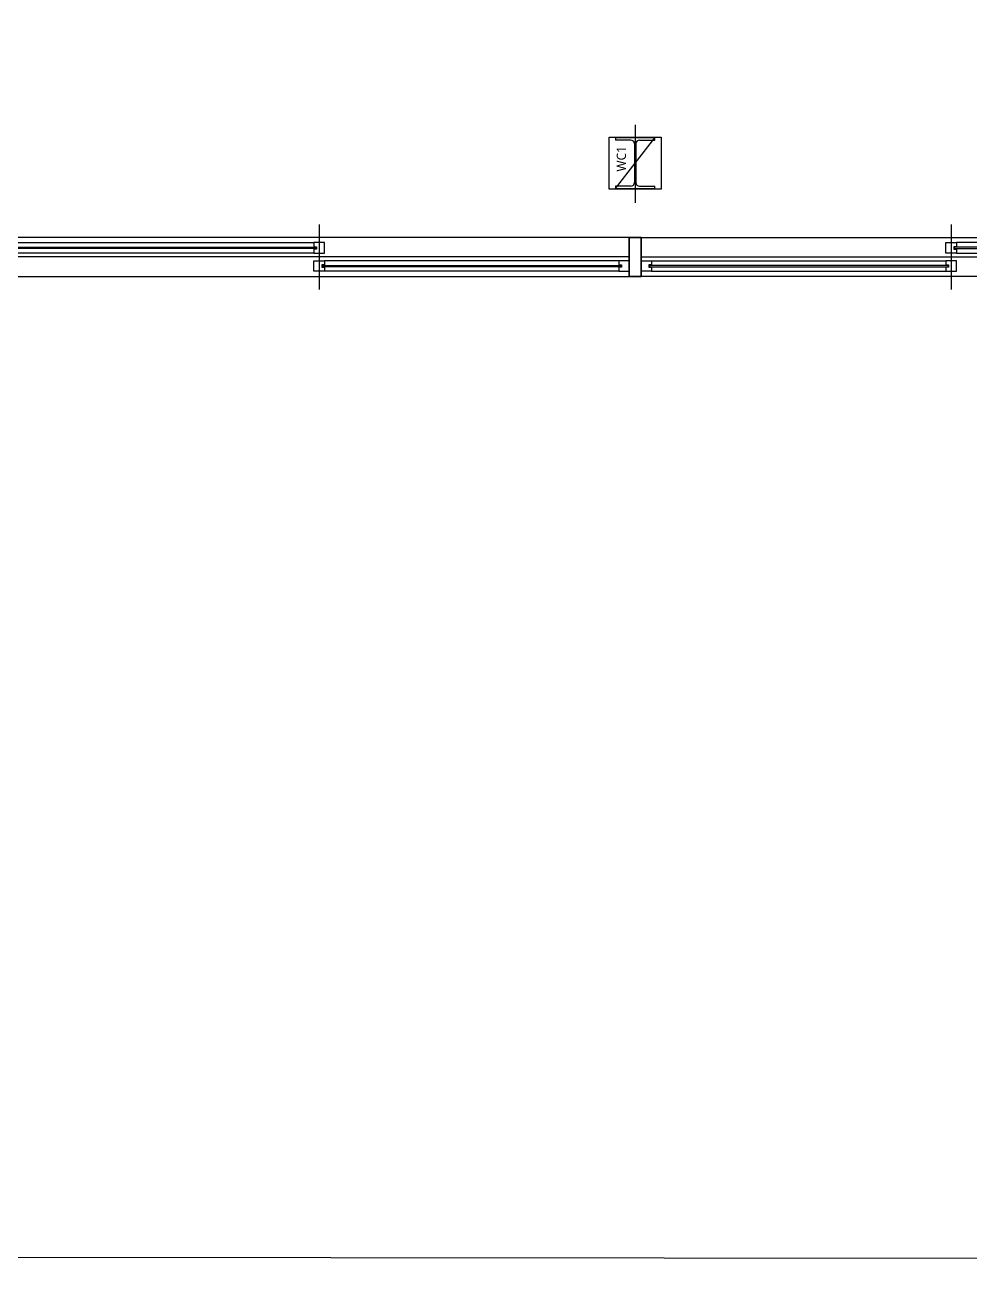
# Model space of a CAD drawing. Header units: millimetres. Extents: x 0 to 420500, y 0 to 297000.
# Drawn here: x 148428 to 152054, y 203489 to 208282 of the extents above; entities that cross this region are included whole.
import ezdxf
from ezdxf.xclip import XClip

# ---------------------------------------------------------------- set-up
doc = ezdxf.new("R2010")
doc.units = ezdxf.units.MM
doc.header["$LTSCALE"] = 5000
doc.header["$XCLIPFRAME"] = 0
doc.layers.add('arch', color=8, linetype='Continuous')
doc.layers.add('TRAY', color=3, linetype='Continuous')
doc.styles.add('스타일1', font='malgun.ttf')

# ---------------------------------------------------------------- blocks, each defined once
blk = doc.blocks.new('XR-현황측량도')
at = {"color": 0}
blk.add_lwpolyline([(86810.5, 78764.2, 0.043248), (87948.8, 77003.3, 0.113814), (91116.8, 74545.3, 0.13394), (93095.3, 74047.2), (94070.6, 74047.3), (99828.2, 74046.3), (108550.3, 74045.8), (116948, 74021.7), (126987.3, 74021.1), (128740.4, 73974.7), (135158.9, 74062.7), (143027.2, 74043.6), (151689.9, 74037.3), (154882.8, 74051.1)], format="xyb", dxfattribs=at)
blk = doc.blocks.new('A$Cfef6c29d_1')
at = {"color": 0}
for p, q in [((40, 270), (40, 225)), ((190, 270), (40, 270)), ((190, 225), (190, 270)), ((40, 225), (190, 225)), ((-10, -965), (240, -965)), ((40, -2207.5), (40, -2252.5)), ((190, -2207.5), (40, -2207.5)), ((40, -2252.5), (190, -2252.5)), ((190, -2252.5), (190, -2207.5))]:
    blk.add_line(p, q, dxfattribs=at)
at = {"color": 0, "ltscale": 12}
for p, q in [((40, 225), (40, -2207.5)), ((115, 225), (115, -2207.5)), ((190, -2207.5), (190, 225)), ((130, 185), (130, -945)), ((170, 185), (170, -945)), ((60, -2160), (60, -985)), ((100, -985), (100, -2160))]:
    blk.add_line(p, q, dxfattribs=at)
at = {"color": 0}
for points in [[(130, 185), (145.5, 185), (145.5, 195), (154.5, 195), (154.5, 185), (170, 185), (170, 225), (130, 225), (130, 185)], [(60, -985), (75.5, -985), (75.5, -975), (84.5, -975), (84.5, -985), (100, -985), (100, -945), (60, -945), (60, -985)], [(130, -945), (145.5, -945), (145.5, -955), (154.5, -955), (154.5, -945), (170, -945), (170, -985), (130, -985), (130, -945)], [(60, -2160), (75.5, -2160), (75.5, -2177.5), (84.5, -2177.5), (84.5, -2160), (100, -2160), (100, -2207.5), (60, -2207.5), (60, -2160)]]:
    blk.add_lwpolyline(points, close=True, dxfattribs=at)
at = {"color": 0, "ltscale": 12}
for points in [[(147.5, -953), (147.5, 193), (152.5, 193), (152.5, -953)], [(77.5, -2168), (77.5, -977), (82.5, -977), (82.5, -2168)]]:
    blk.add_lwpolyline(points, close=True, dxfattribs=at)
at = {"color": 0}
for centre, start, end in [((146.5, 185), 0, 180), ((153.5, 185), 0, 180), ((146.5, -945), 180, 0), ((153.5, -945), 180, 0), ((76.5, -985), 0, 180), ((83.5, -985), 0, 180), ((76.5, -2160), 180, 0), ((83.5, -2160), 180, 0)]:
    blk.add_arc(centre, 1, start, end, dxfattribs=at)
blk = doc.blocks.new('*U117')
at = {"color": 0}
for p, q in [((59, 185), (0, 185)), ((72, 172), (72, 22)), ((78, 172), (78, 22)), ((91, 185), (150, 185)), ((59, 9), (0, 9)), ((91, 9), (150, 9))]:
    blk.add_line(p, q, dxfattribs=at)
for points in [[(150, 185), (150, 194), (0, 194), (0, 185)], [(0, 9), (0, 0), (150, 0), (150, 9)]]:
    blk.add_lwpolyline(points, dxfattribs=at)
for centre, start, end in [((59, 172), 0, 90), ((91, 172), 90, 180), ((59, 22), 270, 0), ((91, 22), 180, 270)]:
    blk.add_arc(centre, 13, start, end, dxfattribs=at)
blk = doc.blocks.new('S-WC1')
at = {"color": 0}
for p, q in [((0, 147), (0, -153)), ((-75, -97), (75, 97))]:
    blk.add_line(p, q, dxfattribs=at)
blk.add_lwpolyline([(-100, 100), (100, 100), (100, -100), (-100, -100)], close=True, dxfattribs=at)
blk.add_blockref('*U117', (-75, -97), dxfattribs=at)
at = {"color": 0, "style": '스타일1'}
blk.add_text('WC1', height=35, rotation=90, dxfattribs=at).set_placement((-35.6, -32.3))
blk = doc.blocks.new('XR-PLAN', base_point=(461, 408.4))
at = {"layer": 'arch'}
ref = blk.add_blockref('XR-현황측량도', (-77510.5, -35338.3), dxfattribs=at)
XClip(ref).set_block_clipping_path([(86810.4680804907, 39538.2997129494), (224210.4680804907, 149938.2997129495)])
blk.add_blockref('S-WC1', (69500, 42900), dxfattribs=at)
at = {"layer": 'arch', "rotation": 270}
blk.add_blockref('A$Cfef6c29d_1', (69252.5, 42655), dxfattribs=at)
at = {"layer": 'arch', "xscale": -1, "rotation": 89.99999999999997}
blk.add_blockref('A$Cfef6c29d_1', (69747.5, 42655), dxfattribs=at)
blk = doc.blocks.new('XR-배치도', base_point=(461, 408.4))
ref = blk.add_blockref('XR-PLAN', (281310.6, 275110.5), dxfattribs=dict(rotation=47.15620461600879))
XClip(ref).set_block_clipping_path([(10268.6550578449, 25854.0591988688), (121697.9567652801, 114201.9318804346)])

msp = doc.modelspace()

# ---------------------------------------------------------------- block references
at = {"layer": 'TRAY'}
ref = msp.add_blockref('XR-배치도', (-310662.8, 184385.1), dxfattribs=dict(at, rotation=312.8437953840571))
XClip(ref).set_block_clipping_path([(355016.7243769546, 126994.5435289501), (152650.6807000034, 314675.0815890764), (386231.3503509208, 566532.8207304992), (588597.394027872, 378852.2826703729)])

doc.saveas('drawing.dxf')
